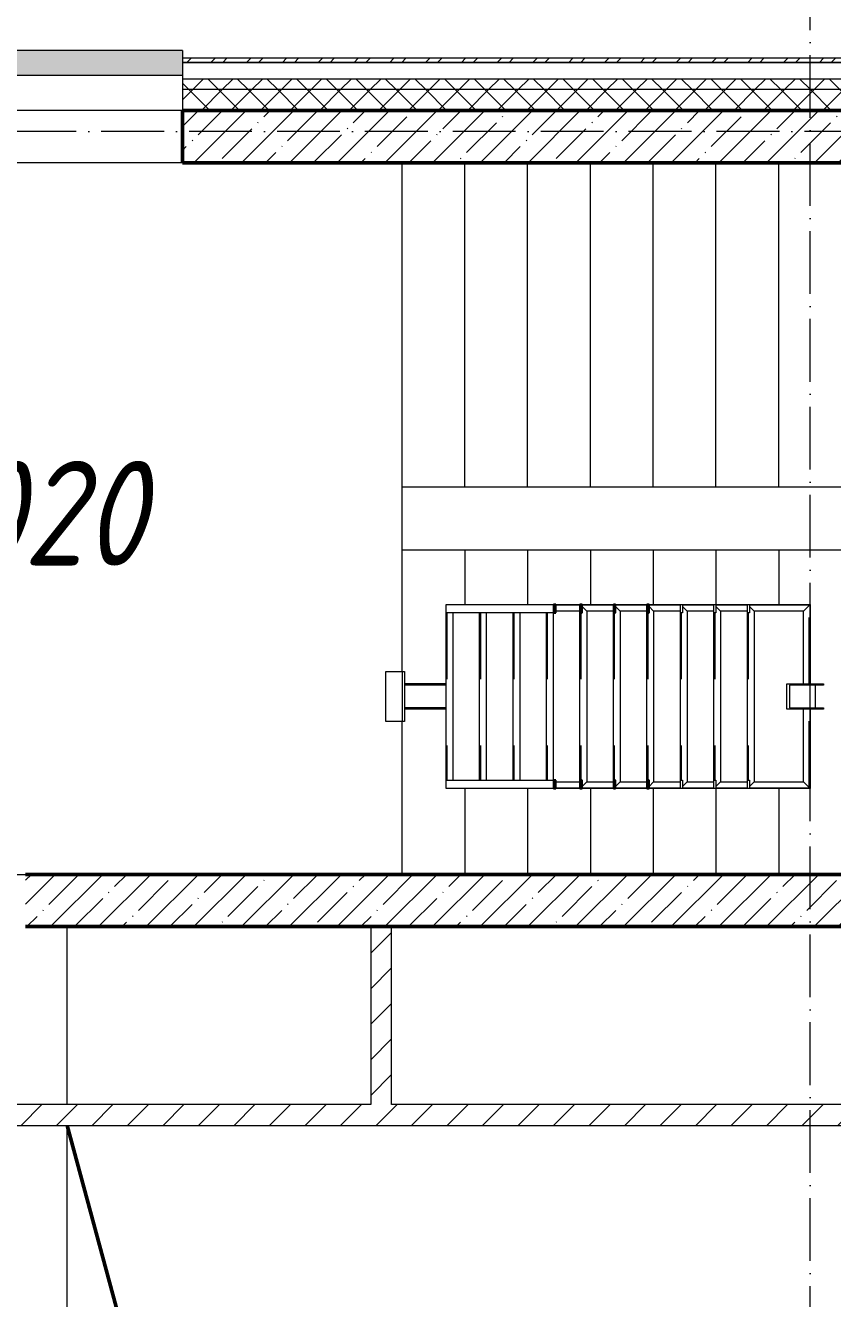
# Model space of a CAD drawing. Header units: millimetres. Extents: x -213536 to 1564669, y 70501 to 942238.
# Drawn here: x 643471 to 647329, y 366285 to 372369 of the extents above; entities that cross this region are included whole.
import ezdxf

# ---------------------------------------------------------------- set-up
doc = ezdxf.new("R2010")
doc.units = ezdxf.units.MM
doc.linetypes.add('50_200_ШТРИХ_1Т_ш5_п1_п1_', pattern=[700, 500, -100, 0, -100])
doc.linetypes.add('Штрих', pattern=[635, 317.5, -317.5])
for name, color, linetype, lineweight in [('A-DETL-____-OTLN-1', 7, 'Continuous', 50), ('A-FLOR-____-OTLN', 7, 'Continuous', 9), ('A-GENM-____-HDLN', 7, 'Штрих', 9), ('A-GENM-____-MCUT', 7, 'Continuous', 25), ('A-GENM-____-OTLN', 7, 'Continuous', 9), ('A-GLAZ-____-OTLN', 7, 'Continuous', 9), ('A-WALL-____-MCUT', 7, 'Continuous', 13), ('A-WALL-____-MCUT-1', 7, 'Continuous', 9), ('A-WALL-____-MCUT-2', 7, 'Continuous', 50), ('A-WALL-____-OTLN', 7, 'Continuous', 9), ('A-WALL-____-PATT-1', 7, 'Continuous', 9), ('A-WALL-FNSH-MCUT-1', 7, 'Continuous', 9), ('S-GRID-____-OTLN-1', 7, '50_200_ШТРИХ_1Т_ш5_п1_п1_', 9), ('S-STRS-____-OTLN-1', 7, 'Continuous', 9), ('Марки помещений', 7, 'Continuous', 9)]:
    doc.layers.add(name, color=color, linetype=linetype, lineweight=lineweight)
doc.layers.add('A-GLAZ-____-OTLN-1', color=7, linetype='Continuous', lineweight=9, true_color=0xc0c0c0)
doc.styles.add('ISOCPEUR_I_2', font='isocpeui.ttf', dxfattribs={"width": 0.85, "height": 2.3})
pattern_1 = [(45, (549721.47, 286281.11), (-70.71068, 70.71068), []), (135, (549721.47, 286281.11), (-70.71068, -70.71068), [])]
pattern_2 = [(45, (549721.47, 286281.11), (-84.85281, 84.85281), [])]
pattern_3 = [(45, (549721.47, 286281.11), (-114.04925, 114.04925), []), (45, (549835.52, 286281.11), (-114.04925, 114.04925), [201.612, -40.322, 3.353, -36.97])]

# ---------------------------------------------------------------- blocks, each defined once
blk = doc.blocks.new('ОМ_Труба_ГОСТ 8639-82 - ОМ_Труба_ГОСТ 8639-82-26350154-АР1_План отверстий 3 этажа в осях 1-64_Ю-ЯЯ')
at = {"layer": 'A-GENM-____-OTLN'}
for p, q in [((9439.1, 57971), (9439.1, 58091)), ((9439.1, 58091), (9614.1, 58091)), ((9614.1, 58085), (9451.2, 58085)), ((9451.2, 58085), (9451.2, 57977)), ((9574, 58085), (9574, 57977)), ((9614.1, 58091), (9614.1, 58085)), ((9451.2, 57977), (9614.1, 57977)), ((9614.1, 57977), (9614.1, 57971)), ((9614.1, 57971), (9439.1, 57971))]:
    blk.add_line(p, q, dxfattribs=at)
blk = doc.blocks.new('ОМ_Уголок_ГОСТ 8509-93 - ОМ_Уголок_ГОСТ 8509-93-26349651-АР1_План отверстий 3 этажа в осях 1-64_Ю-ЯЯ')
at = {"layer": 'A-GENM-____-HDLN'}
for p, q in [((4, -4), (380, -4)), ((500, -4), (876, -4))]:
    blk.add_line(p, q, dxfattribs=at)
at = {"layer": 'A-GENM-____-OTLN'}
for p, q in [((380, 0), (0, 0)), ((32, -32), (0, 0)), ((32, -32), (380, -32)), ((880, 0), (500, 0)), ((500, -32), (848, -32)), ((880, 0), (848, -32))]:
    blk.add_line(p, q, dxfattribs=at)
blk = doc.blocks.new('ОМ_Уголок_ГОСТ 8509-93 - ОМ_Уголок_ГОСТ 8509-93-V149-АР1_План отверстий 3 этажа в осях 1-64_Ю-ЯЯ')
at = {"layer": 'A-GENM-____-HDLN'}
blk.add_line((40, -4), (840, -4), dxfattribs=at)
at = {"layer": 'A-GENM-____-OTLN'}
for p, q in [((32, -32), (10, -10)), ((32, -32), (848, -32)), ((840, 0), (40, 0)), ((870, -10), (848, -32))]:
    blk.add_line(p, q, dxfattribs=at)
blk = doc.blocks.new('ОМ_Уголок_ГОСТ 8509-93 - ОМ_Уголок_ГОСТ 8509-93-19082047-АР1_План отверстий 3 этажа в осях 1-64_Ю-ЯЯ')
at = {"layer": 'A-GENM-____-HDLN'}
blk.add_line((10, -4), (296, -4), dxfattribs=at)
at = {"layer": 'A-GENM-____-OTLN'}
for p, q in [((300, 0), (10, 0)), ((32, -32), (10, -10)), ((32, -32), (268, -32)), ((300, 0), (268, -32))]:
    blk.add_line(p, q, dxfattribs=at)
blk = doc.blocks.new('ОМ_Уголок_ГОСТ 8509-93 - ОМ_Уголок_ГОСТ 8509-93-V150-АР1_План отверстий 3 этажа в осях 1-64_Ю-ЯЯ')
at = {"layer": 'A-GENM-____-HDLN'}
blk.add_line((4, -4), (290, -4), dxfattribs=at)
at = {"layer": 'A-GENM-____-OTLN'}
for p, q in [((290, 0), (0, 0)), ((32, -32), (0, 0)), ((32, -32), (268, -32)), ((290, -10), (268, -32))]:
    blk.add_line(p, q, dxfattribs=at)
blk = doc.blocks.new('ОМ_Уголок_ГОСТ 8509-93 - ОМ_Уголок_ГОСТ 8509-93-V151-АР1_План отверстий 3 этажа в осях 1-64_Ю-ЯЯ')
at = {"layer": 'A-GENM-____-HDLN'}
blk.add_line((10, -4), (160, -4), dxfattribs=at)
at = {"layer": 'A-GENM-____-OTLN'}
for p, q in [((160, 0), (10, 0)), ((32, -32), (10, -10)), ((32, -32), (160, -32))]:
    blk.add_line(p, q, dxfattribs=at)
blk = doc.blocks.new('ОМ_Уголок_ГОСТ 8509-93 - ОМ_Уголок_ГОСТ 8509-93-V152-АР1_План отверстий 3 этажа в осях 1-64_Ю-ЯЯ')
at = {"layer": 'A-GENM-____-HDLN'}
blk.add_line((140, -4), (290, -4), dxfattribs=at)
at = {"layer": 'A-GENM-____-OTLN'}
for p, q in [((290, 0), (140, 0)), ((140, -32), (268, -32)), ((290, -10), (268, -32))]:
    blk.add_line(p, q, dxfattribs=at)
blk = doc.blocks.new('ОМ_Уголок_ГОСТ 8509-93 - ОМ_Уголок_ГОСТ 8509-93-V153-АР1_План отверстий 3 этажа в осях 1-64_Ю-ЯЯ')
at = {"layer": 'A-GENM-____-HDLN'}
blk.add_line((40, -4), (840, -4), dxfattribs=at)
at = {"layer": 'A-GENM-____-OTLN'}
for p, q in [((840, 0), (40, 0)), ((40, -32), (840, -32))]:
    blk.add_line(p, q, dxfattribs=at)
blk = doc.blocks.new('ОМ_Уголок_ГОСТ 8509-93 - ОМ_Уголок_ГОСТ 8509-93-V154-АР1_План отверстий 3 этажа в осях 1-64_Ю-ЯЯ')
at = {"layer": 'A-GENM-____-HDLN'}
blk.add_line((44.3, -4), (160, -4), dxfattribs=at)
at = {"layer": 'A-GENM-____-OTLN'}
for p, q in [((160, 0), (44.3, 0)), ((44.3, -32), (160, -32))]:
    blk.add_line(p, q, dxfattribs=at)
blk = doc.blocks.new('ОМ_Уголок_ГОСТ 8509-93 - ОМ_Уголок_ГОСТ 8509-93-V155-АР1_План отверстий 3 этажа в осях 1-64_Ю-ЯЯ')
at = {"layer": 'A-GENM-____-HDLN'}
blk.add_line((140, -4), (255.7, -4), dxfattribs=at)
at = {"layer": 'A-GENM-____-OTLN'}
for p, q in [((255.7, 0), (140, 0)), ((140, -32), (255.7, -32))]:
    blk.add_line(p, q, dxfattribs=at)
blk = doc.blocks.new('ОМ_Уголок_ГОСТ 8509-93 - ОМ_Уголок_ГОСТ 8509-93-V156-АР1_План отверстий 3 этажа в осях 1-64_Ю-ЯЯ')
at = {"layer": 'A-GENM-____-HDLN'}
blk.add_line((40, -4), (840, -4), dxfattribs=at)
at = {"layer": 'A-GENM-____-OTLN'}
for p, q in [((880, 0), (0, 0)), ((1.3, -1.3), (0, 0)), ((40, -32), (840, -32)), ((880, 0), (878.7, -1.3))]:
    blk.add_line(p, q, dxfattribs=at)
blk = doc.blocks.new('ОМ_Труба_ГОСТ 8639-82 - ОМ_Труба_ГОСТ 8639-82-26527904-АР1_План отверстий 3 этажа в осях 1-64_Ю-ЯЯ')
at = {"layer": 'A-GENM-____-HDLN'}
for p, q in [((7810, 58085), (7611.5, 58085)), ((7810, 57977), (7611.5, 57977))]:
    blk.add_line(p, q, dxfattribs=at)
at = {"layer": 'A-GENM-____-OTLN'}
for p, q in [((7810, 58091), (7611.5, 58091)), ((7810, 57971), (7611.5, 57971))]:
    blk.add_line(p, q, dxfattribs=at)
blk = doc.blocks.new('ОМ_Уголок_ГОСТ 8510-86 - ОМ_Уголок_ГОСТ 8510-86-19082066-АР1_План отверстий 3 этажа в осях 1-64_Ю-ЯЯ')
at = {"layer": 'A-GENM-____-OTLN'}
for p, q in [((0, 0), (0, -90)), ((240, 0), (0, 0)), ((0, -10), (240, -10)), ((240, -90), (240, 0)), ((0, -90), (240, -90))]:
    blk.add_line(p, q, dxfattribs=at)
blk = doc.blocks.new('ОМ_Полоса_Трапеция прямоугольная_Прокат_ГОСТ 103-2006 - ОМ_Полоса_Трапеция прямоугольная_Прокат_ГОСТ 103-2006-19082130-АР1_План отверстий 3 этажа в осях 1-64_Ю-ЯЯ')
at = {"layer": 'A-GENM-____-OTLN'}
for p, q in [((9250, 58471), (9260, 58471)), ((9250, 58431), (9250, 58471)), ((9260, 58471), (9260, 58431)), ((9260, 58431), (9250, 58431))]:
    blk.add_line(p, q, dxfattribs=at)
blk = doc.blocks.new('ОМ_Полоса_Трапеция прямоугольная_Прокат_ГОСТ 103-2006 - ОМ_Полоса_Трапеция прямоугольная_Прокат_ГОСТ 103-2006-V157-АР1_План отверстий 3 этажа в осях 1-64_Ю-ЯЯ')
at = {"layer": 'A-GENM-____-MCUT'}
for p, q in [((8780, 58471), (8770, 58471)), ((8770, 58471), (8770, 58431)), ((8780, 58431), (8780, 58471)), ((8770, 58431), (8780, 58431))]:
    blk.add_line(p, q, dxfattribs=at)
blk = doc.blocks.new('ОМ_Полоса_Трапеция прямоугольная_Прокат_ГОСТ 103-2006 - ОМ_Полоса_Трапеция прямоугольная_Прокат_ГОСТ 103-2006-V158-АР1_План отверстий 3 этажа в осях 1-64_Ю-ЯЯ')
at = {"layer": 'A-GENM-____-MCUT'}
for p, q in [((8620, 58471), (8610, 58471)), ((8610, 58471), (8610, 58431)), ((8620, 58431), (8620, 58471)), ((8610, 58431), (8620, 58431))]:
    blk.add_line(p, q, dxfattribs=at)
blk = doc.blocks.new('ОМ_Полоса_Трапеция прямоугольная_Прокат_ГОСТ 103-2006 - ОМ_Полоса_Трапеция прямоугольная_Прокат_ГОСТ 103-2006-V159-АР1_План отверстий 3 этажа в осях 1-64_Ю-ЯЯ')
at = {"layer": 'A-GENM-____-MCUT'}
for p, q in [((8460, 58471), (8450, 58471)), ((8450, 58471), (8450, 58431)), ((8460, 58431), (8460, 58471)), ((8450, 58431), (8460, 58431))]:
    blk.add_line(p, q, dxfattribs=at)
blk = doc.blocks.new('ОМ_Полоса_Прокат_ГОСТ 103-2006 - ОМ_Полоса_Прокат_ГОСТ 103-2006-20723456-АР1_План отверстий 3 этажа в осях 1-64_Ю-ЯЯ')
at = {"layer": 'A-GENM-____-MCUT'}
for p, q in [((8334.3, 58471), (8322.8, 58471)), ((8322.8, 58471), (8322.8, 58431)), ((8334.3, 58431), (8334.3, 58471)), ((8322.8, 58431), (8334.3, 58431))]:
    blk.add_line(p, q, dxfattribs=at)
at = {"layer": 'A-GENM-____-OTLN'}
for p, q in [((7811.3, 58431), (7811.3, 58471)), ((7811.3, 58471), (8322.8, 58471)), ((8322.8, 58431), (7811.3, 58431))]:
    blk.add_line(p, q, dxfattribs=at)
blk = doc.blocks.new('ОМ_Полоса_Трапеция прямоугольная_Прокат_ГОСТ 103-2006 - ОМ_Полоса_Трапеция прямоугольная_Прокат_ГОСТ 103-2006-19082170-АР1_План отверстий 3 этажа в осях 1-64_Ю-ЯЯ')
at = {"layer": 'A-GENM-____-OTLN'}
for p, q in [((9250, 57631), (9260, 57631)), ((9250, 57591), (9250, 57631)), ((9260, 57631), (9260, 57591)), ((9260, 57591), (9250, 57591))]:
    blk.add_line(p, q, dxfattribs=at)
blk = doc.blocks.new('ОМ_Полоса_Трапеция прямоугольная_Прокат_ГОСТ 103-2006 - ОМ_Полоса_Трапеция прямоугольная_Прокат_ГОСТ 103-2006-V160-АР1_План отверстий 3 этажа в осях 1-64_Ю-ЯЯ')
at = {"layer": 'A-GENM-____-MCUT'}
for p, q in [((8780, 57631), (8770, 57631)), ((8770, 57631), (8770, 57591)), ((8780, 57591), (8780, 57631)), ((8770, 57591), (8780, 57591))]:
    blk.add_line(p, q, dxfattribs=at)
blk = doc.blocks.new('ОМ_Полоса_Трапеция прямоугольная_Прокат_ГОСТ 103-2006 - ОМ_Полоса_Трапеция прямоугольная_Прокат_ГОСТ 103-2006-V161-АР1_План отверстий 3 этажа в осях 1-64_Ю-ЯЯ')
at = {"layer": 'A-GENM-____-MCUT'}
for p, q in [((8620, 57631), (8610, 57631)), ((8610, 57631), (8610, 57591)), ((8620, 57591), (8620, 57631)), ((8610, 57591), (8620, 57591))]:
    blk.add_line(p, q, dxfattribs=at)
blk = doc.blocks.new('ОМ_Полоса_Трапеция прямоугольная_Прокат_ГОСТ 103-2006 - ОМ_Полоса_Трапеция прямоугольная_Прокат_ГОСТ 103-2006-V162-АР1_План отверстий 3 этажа в осях 1-64_Ю-ЯЯ')
at = {"layer": 'A-GENM-____-MCUT'}
for p, q in [((8460, 57631), (8450, 57631)), ((8450, 57631), (8450, 57591)), ((8460, 57591), (8460, 57631)), ((8450, 57591), (8460, 57591))]:
    blk.add_line(p, q, dxfattribs=at)
blk = doc.blocks.new('ОМ_Полоса_Прокат_ГОСТ 103-2006 - ОМ_Полоса_Прокат_ГОСТ 103-2006-20723498-АР1_План отверстий 3 этажа в осях 1-64_Ю-ЯЯ')
at = {"layer": 'A-GENM-____-MCUT'}
for p, q in [((8334.3, 57631), (8322.8, 57631)), ((8322.8, 57631), (8322.8, 57591)), ((8334.3, 57591), (8334.3, 57631)), ((8322.8, 57591), (8334.3, 57591))]:
    blk.add_line(p, q, dxfattribs=at)
at = {"layer": 'A-GENM-____-OTLN'}
for p, q in [((7811.3, 57591), (7811.3, 57631)), ((7811.3, 57631), (8322.8, 57631)), ((8322.8, 57591), (7811.3, 57591))]:
    blk.add_line(p, q, dxfattribs=at)
blk = doc.blocks.new('Отлив_СКБ - Отлив витража_120_НВФ-31885289-АР1_План отверстий 3 этажа в осях 1-64_Ю-ЯЯ')
at = {"layer": 'A-GLAZ-____-OTLN-1'}
for points in [[(1000, 2), (1000, 120), (0, 120), (0, 2), (161.6, 2)], [(1000, 0), (1000, 2), (0, 2), (0, 0), (161.6, 0)]]:
    blk.add_hatch(color=256, dxfattribs=at).paths.add_polyline_path(points, flags=0)
at = {"layer": 'A-GLAZ-____-OTLN'}
for p, q in [((0, 83), (0, 120)), ((1000, 120), (0, 120)), ((1000, 120), (1000, 83)), ((0, 2), (1000, 2)), ((1000, 0), (0, 0))]:
    blk.add_line(p, q, dxfattribs=at)

msp = doc.modelspace()

# ---------------------------------------------------------------- hatches: boundary and pattern name
at = {"layer": 'A-WALL-____-PATT-1'}
h = msp.add_hatch(dxfattribs=at)
h.set_pattern_fill('FP_6', color=256, style=0, pattern_type=2)
h.set_pattern_definition([(45, (549721.47, 286281.11), (-85.53659, 85.53659), []), (45, (549778.5, 286281.11), (-85.53659, 85.53659), [])])
h.paths.add_polyline_path([(651201.5, 372192.2), (651221.5, 372192.2), (651221.5, 372212.2), (644221.5, 372212.2), (644221.5, 372192.2), (648685.4, 372192.2)], flags=0)
h.paths.add_polyline_path([(643221.5, 372192.2), (643221.5, 372212.2), (641471.5, 372212.2), (641471.5, 372192.2), (641615.6, 372192.2)], flags=0)
h = msp.add_hatch(dxfattribs=at)
h.set_pattern_fill('FP_4', color=256, style=0, pattern_type=2)
h.set_pattern_definition(pattern_1)
h.paths.add_polyline_path([(651201.5, 372062.2), (651201.5, 372112.2), (644221.5, 372112.2), (644221.5, 372062.2), (648685.4, 372062.2)], flags=0)
h.paths.add_polyline_path([(643221.5, 372062.2), (643221.5, 372112.2), (641471.5, 372112.2), (641471.5, 372062.2), (641615.6, 372062.2)], flags=0)
h.paths.add_polyline_path([(635546.5, 372062.2), (636671.5, 372062.2), (636671.5, 372112.2), (635546.5, 372112.2)], flags=0)
h.paths.add_polyline_path([(633746.5, 372062.2), (633746.5, 372112.2), (632621.5, 372112.2), (632621.5, 372062.2), (633662, 372062.2)], flags=0)
h.paths.add_polyline_path([(630127.1, 372062.2), (630821.5, 372062.2), (630821.5, 372112.2), (629771.5, 372112.2), (629771.5, 372062.2)], flags=0)
h.paths.add_polyline_path([(626771.5, 372062.2), (627971.5, 372062.2), (627971.5, 372112.2), (626771.5, 372112.2)], flags=0)
h.paths.add_polyline_path([(624971.5, 372062.2), (624971.5, 372112.2), (621421.5, 372112.2), (621421.5, 372062.2), (623940.9, 372062.2)], flags=0)
h.paths.add_polyline_path([(619621.5, 372062.2), (619621.5, 372112.2), (618421.5, 372112.2), (618421.5, 372062.2)], flags=0)
h.paths.add_polyline_path([(613621.5, 372062.2), (613621.5, 372112.2), (612371.5, 372112.2), (612371.5, 372062.2), (613336.2, 372062.2)], flags=0)
h.paths.add_polyline_path([(615421.5, 372062.2), (616621.5, 372062.2), (616621.5, 372112.2), (615421.5, 372112.2)], flags=0)
h.paths.add_polyline_path([(607571.5, 372062.2), (607571.5, 372112.2), (606371.5, 372112.2), (606371.5, 372062.2)], flags=0)
h.paths.add_polyline_path([(610571.5, 372062.2), (610571.5, 372112.2), (609371.5, 372112.2), (609371.5, 372062.2), (609801.2, 372062.2)], flags=0)
h.paths.add_polyline_path([(604571.5, 372062.2), (604571.5, 372112.2), (603371.5, 372112.2), (603371.5, 372062.2)], flags=0)
h.paths.add_polyline_path([(601571.5, 372062.2), (601571.5, 372112.2), (599771.5, 372112.2), (599771.5, 372062.2)], flags=0)
h = msp.add_hatch(dxfattribs=at)
h.set_pattern_fill('FP_4', color=256, style=0, pattern_type=2)
h.set_pattern_definition(pattern_1)
h.paths.add_polyline_path([(651121.5, 371962.2), (651201.5, 371962.2), (651201.5, 372062.2), (644221.5, 372062.2), (644221.5, 371962.2), (651071.5, 371962.2)], flags=0)
h.paths.add_polyline_path([(643221.5, 371962.2), (643221.5, 372062.2), (641471.5, 372062.2), (641471.5, 371968.2), (641546.5, 371968.2), (641546.5, 371962.2), (642721.5, 371962.2)], flags=0)
h.paths.add_polyline_path([(633671.5, 371962.2), (633671.5, 371968.2), (633746.5, 371968.2), (633746.5, 372062.2), (632621.5, 372062.2), (632621.5, 371962.2), (633662, 371962.2)], flags=0)
h.paths.add_polyline_path([(636313.2, 371962.2), (636596.5, 371962.2), (636596.5, 371968.2), (636671.5, 371968.2), (636671.5, 372062.2), (635546.5, 372062.2), (635546.5, 371968.2), (635621.5, 371968.2), (635621.5, 371962.2)], flags=0)
h.paths.add_polyline_path([(630746.5, 371962.2), (630746.5, 371968.2), (630821.5, 371968.2), (630821.5, 372062.2), (629771.5, 372062.2), (629771.5, 371968.2), (629846.5, 371968.2), (629846.5, 371962.2), (630127.1, 371962.2)], flags=0)
h.paths.add_polyline_path([(627896.5, 371962.2), (627896.5, 371968.2), (627971.5, 371968.2), (627971.5, 372062.2), (626771.5, 372062.2), (626771.5, 371968.2), (626846.5, 371968.2), (626846.5, 371962.2), (627721.5, 371962.2)], flags=0)
h.paths.add_polyline_path([(624971.5, 371962.2), (624971.5, 372062.2), (621421.5, 372062.2), (621421.5, 371968.2), (621496.5, 371968.2), (621496.5, 371962.2), (624471.5, 371962.2)], flags=0)
h.paths.add_polyline_path([(618921.5, 371962.2), (619546.5, 371962.2), (619546.5, 371968.2), (619621.5, 371968.2), (619621.5, 372062.2), (618421.5, 372062.2), (618421.5, 371962.2)], flags=0)
h.paths.add_polyline_path([(612971.5, 371962.2), (613546.5, 371962.2), (613546.5, 371968.2), (613621.5, 371968.2), (613621.5, 372062.2), (612371.5, 372062.2), (612371.5, 371968.2), (612446.5, 371968.2), (612446.5, 371962.2), (612471.5, 371962.2)], flags=0)
h.paths.add_polyline_path([(615496.5, 371962.2), (616546.5, 371962.2), (616546.5, 371968.2), (616621.5, 371968.2), (616621.5, 372062.2), (615421.5, 372062.2), (615421.5, 371968.2), (615496.5, 371968.2)], flags=0)
h.paths.add_polyline_path([(609801.2, 371962.2), (610496.5, 371962.2), (610496.5, 371968.2), (610571.5, 371968.2), (610571.5, 372062.2), (609371.5, 372062.2), (609371.5, 371968.2), (609446.5, 371968.2), (609446.5, 371962.2)], flags=0)
h.paths.add_polyline_path([(607496.5, 371962.2), (607496.5, 371968.2), (607571.5, 371968.2), (607571.5, 372062.2), (606371.5, 372062.2), (606371.5, 371968.2), (606446.5, 371968.2), (606446.5, 371962.2), (606971.5, 371962.2)], flags=0)
h.paths.add_polyline_path([(603446.5, 371962.2), (604496.5, 371962.2), (604496.5, 371968.2), (604571.5, 371968.2), (604571.5, 372062.2), (603371.5, 372062.2), (603371.5, 371968.2), (603446.5, 371968.2)], flags=0)
h.paths.add_polyline_path([(601496.5, 371962.2), (601496.5, 371968.2), (601571.5, 371968.2), (601571.5, 372062.2), (599771.5, 372062.2), (599771.5, 371962.2), (600721.5, 371962.2)], flags=0)
h = msp.add_hatch(dxfattribs=at)
h.set_pattern_fill('FP_12', color=256, style=0, pattern_type=2)
h.set_pattern_definition(pattern_3)
h.paths.add_polyline_path([(650971.5, 371712.2), (650971.5, 371962.2), (644221.5, 371962.2), (644221.5, 371712.2), (648685.4, 371712.2)], flags=0)
h = msp.add_hatch(dxfattribs=at)
h.set_pattern_fill('FP_12', color=256, style=0, pattern_type=2)
h.set_pattern_definition(pattern_3)
h.paths.add_polyline_path([(650471.5, 368062.2), (650471.5, 368312.2), (643471.5, 368312.2), (643471.5, 368062.2), (648685.4, 368062.2)], flags=0)
h = msp.add_hatch(dxfattribs=at)
h.set_pattern_fill('FP_7', color=256, style=0, pattern_type=2)
h.set_pattern_definition(pattern_2)
h.paths.add_polyline_path([(645221.5, 367212.2), (645221.5, 368062.2), (645121.5, 368062.2), (645121.5, 367212.2), (645150.5, 367212.2)], flags=0)
h = msp.add_hatch(dxfattribs=at)
h.set_pattern_fill('FP_7', color=256, style=0, pattern_type=2)
h.set_pattern_definition(pattern_2)
h.paths.add_polyline_path([(642171.5, 367112.2), (643671.5, 367112.2), (643671.5, 367212.2), (642171.5, 367212.2), (642171.5, 367123.3)], flags=0)
h = msp.add_hatch(dxfattribs=at)
h.set_pattern_fill('FP_7', color=256, style=0, pattern_type=2)
h.set_pattern_definition(pattern_2)
h.paths.add_polyline_path([(648721.5, 367112.2), (648721.5, 367212.2), (643671.5, 367212.2), (643671.5, 367112.2), (648685.4, 367112.2)], flags=0)

# ---------------------------------------------------------------- linework, layer by layer
at = {"layer": 'A-DETL-____-OTLN-1'}
msp.add_line((643671.5, 367112.2), (650471.5, 341962.2), dxfattribs=at)
at = {"layer": 'A-FLOR-____-OTLN'}
for p, q in [((645271.5, 369282.2), (645271.5, 371712.2)), ((645271.5, 368312.2), (645271.5, 369042.2)), ((643671.5, 367212.2), (643671.5, 368062.2)), ((643671.5, 365862.2), (643671.5, 367112.2))]:
    msp.add_line(p, q, dxfattribs=at)
at = {"layer": 'A-WALL-____-MCUT'}
for p, q in [((651201.5, 372192.2), (644221.5, 372192.2)), ((644221.5, 372192.2), (644221.5, 371962.2))]:
    msp.add_line(p, q, dxfattribs=at)
at = {"layer": 'A-WALL-____-MCUT-1'}
for p, q in [((651201.5, 372112.2), (644221.5, 372112.2)), ((651201.5, 372062.2), (644221.5, 372062.2))]:
    msp.add_line(p, q, dxfattribs=at)
at = {"layer": 'A-WALL-____-MCUT-2'}
for p, q in [((644221.5, 371962.2), (650971.5, 371962.2)), ((644221.5, 371962.2), (644221.5, 371712.2)), ((650971.5, 371712.2), (644221.5, 371712.2)), ((650471.5, 368312.2), (643471.5, 368312.2)), ((643471.5, 368062.2), (650471.5, 368062.2))]:
    msp.add_line(p, q, dxfattribs=at)
at = {"layer": 'A-WALL-____-OTLN'}
for p, q in [((644221.5, 371962.2), (643221.5, 371962.2)), ((644221.5, 371712.2), (643221.5, 371712.2))]:
    msp.add_line(p, q, dxfattribs=at)
at = {"layer": 'A-WALL-FNSH-MCUT-1'}
for p, q in [((651221.5, 372212.2), (644221.5, 372212.2)), ((644221.5, 372212.2), (644221.5, 372192.2)), ((644221.5, 372192.2), (651201.5, 372192.2)), ((645121.5, 368062.2), (645121.5, 367212.2)), ((645221.5, 367212.2), (645221.5, 368062.2)), ((645121.5, 367212.2), (643071.5, 367212.2)), ((648621.5, 367212.2), (645221.5, 367212.2)), ((642171.5, 367112.2), (648721.5, 367112.2))]:
    msp.add_line(p, q, dxfattribs=at)
at = {"layer": 'S-GRID-____-OTLN-1', "color": 251, "ltscale": 0.6, "true_color": 0x636466}
for p, q in [((647221.5, 335797.8), (647221.5, 377174)), ((653795.9, 371862.2), (545052.7, 371862.2)), ((545052.7, 368312.2), (653795.9, 368312.2))]:
    msp.add_line(p, q, dxfattribs=at)
at = {"layer": 'S-STRS-____-OTLN-1'}
for p, q in [((645271.5, 370162.2), (645271.5, 371712.2)), ((645571.5, 370162.2), (645571.5, 371712.2)), ((645571.5, 370162.2), (645571.5, 371712.2)), ((645871.5, 370162.2), (645871.5, 371712.2)), ((645871.5, 370162.2), (645871.5, 371712.2)), ((646171.5, 370162.2), (646171.5, 371712.2)), ((646171.5, 370162.2), (646171.5, 371712.2)), ((646471.5, 370162.2), (646471.5, 371712.2)), ((646471.5, 370162.2), (646471.5, 371712.2)), ((646771.5, 370162.2), (646771.5, 371712.2)), ((646771.5, 370162.2), (646771.5, 371712.2)), ((647071.5, 370162.2), (647071.5, 371712.2)), ((647071.5, 370162.2), (647071.5, 371712.2)), ((645571.5, 370162.2), (645271.5, 370162.2)), ((645871.5, 370162.2), (645571.5, 370162.2)), ((646171.5, 370162.2), (645871.5, 370162.2)), ((646471.5, 370162.2), (646171.5, 370162.2)), ((646771.5, 370162.2), (646471.5, 370162.2)), ((647071.5, 370162.2), (646771.5, 370162.2)), ((647371.5, 370162.2), (647071.5, 370162.2)), ((645271.5, 369862.2), (645571.5, 369862.2)), ((645571.5, 369862.2), (645871.5, 369862.2)), ((645571.5, 369862.2), (645571.5, 369602.2)), ((645571.5, 369862.2), (645571.5, 369602.2)), ((645871.5, 369862.2), (646171.5, 369862.2)), ((645871.5, 369862.2), (645871.5, 369602.2)), ((645871.5, 369862.2), (645871.5, 369602.2)), ((646171.5, 369862.2), (646471.5, 369862.2)), ((646171.5, 369862.2), (646171.5, 369602.2)), ((646171.5, 369862.2), (646171.5, 369602.2)), ((646471.5, 369862.2), (646771.5, 369862.2)), ((646471.5, 369862.2), (646471.5, 369602.2)), ((646471.5, 369862.2), (646471.5, 369602.2)), ((646771.5, 369862.2), (647071.5, 369862.2)), ((646771.5, 369862.2), (646771.5, 369602.2)), ((646771.5, 369862.2), (646771.5, 369602.2)), ((647071.5, 369862.2), (647371.5, 369862.2)), ((647071.5, 369862.2), (647071.5, 369602.2)), ((647071.5, 369862.2), (647071.5, 369602.2)), ((645571.5, 368722.2), (645571.5, 368312.2)), ((645571.5, 368722.2), (645571.5, 368312.2)), ((645871.5, 368722.2), (645871.5, 368312.2)), ((645871.5, 368722.2), (645871.5, 368312.2)), ((646171.5, 368722.2), (646171.5, 368312.2)), ((646171.5, 368722.2), (646171.5, 368312.2)), ((646471.5, 368722.2), (646471.5, 368312.2)), ((646471.5, 368722.2), (646471.5, 368312.2)), ((646771.5, 368722.2), (646771.5, 368312.2)), ((646771.5, 368722.2), (646771.5, 368312.2)), ((647071.5, 368722.2), (647071.5, 368312.2)), ((647071.5, 368722.2), (647071.5, 368312.2))]:
    msp.add_line(p, q, dxfattribs=at)

# ---------------------------------------------------------------- block references
at = {"layer": 'A-GENM-____-OTLN', "extrusion": (0, 0, -1)}
for name, p, rotation in [('ОМ_Уголок_ГОСТ 8509-93 - ОМ_Уголок_ГОСТ 8509-93-V156-АР1_План отверстий 3 этажа в осях 1-64_Ю-ЯЯ', (-645481.5, 369602.2), 269.9999999999989), ('ОМ_Уголок_ГОСТ 8509-93 - ОМ_Уголок_ГОСТ 8509-93-V149-АР1_План отверстий 3 этажа в осях 1-64_Ю-ЯЯ', (-646121.5, 369602.2), 269.9999999999989), ('ОМ_Уголок_ГОСТ 8509-93 - ОМ_Уголок_ГОСТ 8509-93-V149-АР1_План отверстий 3 этажа в осях 1-64_Ю-ЯЯ', (-646281.5, 369602.2), 269.9999999999989), ('ОМ_Уголок_ГОСТ 8509-93 - ОМ_Уголок_ГОСТ 8509-93-V149-АР1_План отверстий 3 этажа в осях 1-64_Ю-ЯЯ', (-646441.5, 369602.2), 269.9999999999989), ('ОМ_Уголок_ГОСТ 8509-93 - ОМ_Уголок_ГОСТ 8509-93-V149-АР1_План отверстий 3 этажа в осях 1-64_Ю-ЯЯ', (-646601.5, 369602.2), 269.9999999999989), ('ОМ_Уголок_ГОСТ 8509-93 - ОМ_Уголок_ГОСТ 8509-93-V149-АР1_План отверстий 3 этажа в осях 1-64_Ю-ЯЯ', (-646761.5, 369602.2), 269.9999999999989), ('ОМ_Уголок_ГОСТ 8509-93 - ОМ_Уголок_ГОСТ 8509-93-V149-АР1_План отверстий 3 этажа в осях 1-64_Ю-ЯЯ', (-646921.5, 369602.2), 269.9999999999989), ('ОМ_Уголок_ГОСТ 8509-93 - ОМ_Уголок_ГОСТ 8509-93-26349651-АР1_План отверстий 3 этажа в осях 1-64_Ю-ЯЯ', (-647221.5, 368722.2), 89.99999999999908), ('ОМ_Уголок_ГОСТ 8509-93 - ОМ_Уголок_ГОСТ 8509-93-V153-АР1_План отверстий 3 этажа в осях 1-64_Ю-ЯЯ', (-645641.5, 369602.2), 269.9999999999989), ('ОМ_Уголок_ГОСТ 8509-93 - ОМ_Уголок_ГОСТ 8509-93-V153-АР1_План отверстий 3 этажа в осях 1-64_Ю-ЯЯ', (-645801.5, 369602.2), 269.9999999999989), ('ОМ_Уголок_ГОСТ 8509-93 - ОМ_Уголок_ГОСТ 8509-93-V153-АР1_План отверстий 3 этажа в осях 1-64_Ю-ЯЯ', (-645961.5, 369602.2), 269.9999999999989), ('ОМ_Уголок_ГОСТ 8510-86 - ОМ_Уголок_ГОСТ 8510-86-19082066-АР1_План отверстий 3 этажа в осях 1-64_Ю-ЯЯ', (-645283, 369042.2), 89.99999999999918), ('ОМ_Уголок_ГОСТ 8509-93 - ОМ_Уголок_ГОСТ 8509-93-V154-АР1_План отверстий 3 этажа в осях 1-64_Ю-ЯЯ', (-645961.5, 368722.2), 180), ('ОМ_Уголок_ГОСТ 8509-93 - ОМ_Уголок_ГОСТ 8509-93-V151-АР1_План отверстий 3 этажа в осях 1-64_Ю-ЯЯ', (-646121.5, 368722.2), 180), ('ОМ_Уголок_ГОСТ 8509-93 - ОМ_Уголок_ГОСТ 8509-93-V151-АР1_План отверстий 3 этажа в осях 1-64_Ю-ЯЯ', (-646281.5, 368722.2), 180), ('ОМ_Уголок_ГОСТ 8509-93 - ОМ_Уголок_ГОСТ 8509-93-V151-АР1_План отверстий 3 этажа в осях 1-64_Ю-ЯЯ', (-646441.5, 368722.2), 180), ('ОМ_Уголок_ГОСТ 8509-93 - ОМ_Уголок_ГОСТ 8509-93-V151-АР1_План отверстий 3 этажа в осях 1-64_Ю-ЯЯ', (-646601.5, 368722.2), 180), ('ОМ_Уголок_ГОСТ 8509-93 - ОМ_Уголок_ГОСТ 8509-93-V151-АР1_План отверстий 3 этажа в осях 1-64_Ю-ЯЯ', (-646761.5, 368722.2), 180), ('ОМ_Уголок_ГОСТ 8509-93 - ОМ_Уголок_ГОСТ 8509-93-19082047-АР1_План отверстий 3 этажа в осях 1-64_Ю-ЯЯ', (-646921.5, 368722.2), 180)]:
    msp.add_blockref(name, p, dxfattribs=dict(at, rotation=rotation))
at = {"layer": 'A-GENM-____-OTLN'}
for name, p in [('ОМ_Полоса_Прокат_ГОСТ 103-2006 - ОМ_Полоса_Прокат_ГОСТ 103-2006-20723456-АР1_План отверстий 3 этажа в осях 1-64_Ю-ЯЯ', (637671.5, 311131.1)), ('ОМ_Полоса_Трапеция прямоугольная_Прокат_ГОСТ 103-2006 - ОМ_Полоса_Трапеция прямоугольная_Прокат_ГОСТ 103-2006-V159-АР1_План отверстий 3 этажа в осях 1-64_Ю-ЯЯ', (637671.5, 311131.1)), ('ОМ_Полоса_Трапеция прямоугольная_Прокат_ГОСТ 103-2006 - ОМ_Полоса_Трапеция прямоугольная_Прокат_ГОСТ 103-2006-V158-АР1_План отверстий 3 этажа в осях 1-64_Ю-ЯЯ', (637671.5, 311131.1)), ('ОМ_Полоса_Трапеция прямоугольная_Прокат_ГОСТ 103-2006 - ОМ_Полоса_Трапеция прямоугольная_Прокат_ГОСТ 103-2006-V157-АР1_План отверстий 3 этажа в осях 1-64_Ю-ЯЯ', (637671.5, 311131.1)), ('ОМ_Полоса_Трапеция прямоугольная_Прокат_ГОСТ 103-2006 - ОМ_Полоса_Трапеция прямоугольная_Прокат_ГОСТ 103-2006-19082130-АР1_План отверстий 3 этажа в осях 1-64_Ю-ЯЯ', (637351.5, 311131.1)), ('ОМ_Полоса_Трапеция прямоугольная_Прокат_ГОСТ 103-2006 - ОМ_Полоса_Трапеция прямоугольная_Прокат_ГОСТ 103-2006-19082130-АР1_План отверстий 3 этажа в осях 1-64_Ю-ЯЯ', (637511.5, 311131.1)), ('ОМ_Полоса_Трапеция прямоугольная_Прокат_ГОСТ 103-2006 - ОМ_Полоса_Трапеция прямоугольная_Прокат_ГОСТ 103-2006-19082130-АР1_План отверстий 3 этажа в осях 1-64_Ю-ЯЯ', (637671.5, 311131.1)), ('ОМ_Труба_ГОСТ 8639-82 - ОМ_Труба_ГОСТ 8639-82-26527904-АР1_План отверстий 3 этажа в осях 1-64_Ю-ЯЯ', (637671.5, 311131.1)), ('ОМ_Труба_ГОСТ 8639-82 - ОМ_Труба_ГОСТ 8639-82-26350154-АР1_План отверстий 3 этажа в осях 1-64_Ю-ЯЯ', (637671.5, 311131.1)), ('ОМ_Полоса_Прокат_ГОСТ 103-2006 - ОМ_Полоса_Прокат_ГОСТ 103-2006-20723498-АР1_План отверстий 3 этажа в осях 1-64_Ю-ЯЯ', (637671.5, 311131.1)), ('ОМ_Полоса_Трапеция прямоугольная_Прокат_ГОСТ 103-2006 - ОМ_Полоса_Трапеция прямоугольная_Прокат_ГОСТ 103-2006-V162-АР1_План отверстий 3 этажа в осях 1-64_Ю-ЯЯ', (637671.5, 311131.1)), ('ОМ_Полоса_Трапеция прямоугольная_Прокат_ГОСТ 103-2006 - ОМ_Полоса_Трапеция прямоугольная_Прокат_ГОСТ 103-2006-V161-АР1_План отверстий 3 этажа в осях 1-64_Ю-ЯЯ', (637671.5, 311131.1)), ('ОМ_Полоса_Трапеция прямоугольная_Прокат_ГОСТ 103-2006 - ОМ_Полоса_Трапеция прямоугольная_Прокат_ГОСТ 103-2006-V160-АР1_План отверстий 3 этажа в осях 1-64_Ю-ЯЯ', (637671.5, 311131.1)), ('ОМ_Полоса_Трапеция прямоугольная_Прокат_ГОСТ 103-2006 - ОМ_Полоса_Трапеция прямоугольная_Прокат_ГОСТ 103-2006-19082170-АР1_План отверстий 3 этажа в осях 1-64_Ю-ЯЯ', (637351.5, 311131.1)), ('ОМ_Полоса_Трапеция прямоугольная_Прокат_ГОСТ 103-2006 - ОМ_Полоса_Трапеция прямоугольная_Прокат_ГОСТ 103-2006-19082170-АР1_План отверстий 3 этажа в осях 1-64_Ю-ЯЯ', (637511.5, 311131.1)), ('ОМ_Полоса_Трапеция прямоугольная_Прокат_ГОСТ 103-2006 - ОМ_Полоса_Трапеция прямоугольная_Прокат_ГОСТ 103-2006-19082170-АР1_План отверстий 3 этажа в осях 1-64_Ю-ЯЯ', (637671.5, 311131.1))]:
    msp.add_blockref(name, p, dxfattribs=at)
at = {"layer": 'A-GENM-____-OTLN', "extrusion": (0, 0, -1)}
for name, p in [('ОМ_Уголок_ГОСТ 8509-93 - ОМ_Уголок_ГОСТ 8509-93-V155-АР1_План отверстий 3 этажа в осях 1-64_Ю-ЯЯ', (-646261.5, 369602.2)), ('ОМ_Уголок_ГОСТ 8509-93 - ОМ_Уголок_ГОСТ 8509-93-V152-АР1_План отверстий 3 этажа в осях 1-64_Ю-ЯЯ', (-646421.5, 369602.2)), ('ОМ_Уголок_ГОСТ 8509-93 - ОМ_Уголок_ГОСТ 8509-93-V152-АР1_План отверстий 3 этажа в осях 1-64_Ю-ЯЯ', (-646581.5, 369602.2)), ('ОМ_Уголок_ГОСТ 8509-93 - ОМ_Уголок_ГОСТ 8509-93-V152-АР1_План отверстий 3 этажа в осях 1-64_Ю-ЯЯ', (-646741.5, 369602.2)), ('ОМ_Уголок_ГОСТ 8509-93 - ОМ_Уголок_ГОСТ 8509-93-V152-АР1_План отверстий 3 этажа в осях 1-64_Ю-ЯЯ', (-646901.5, 369602.2)), ('ОМ_Уголок_ГОСТ 8509-93 - ОМ_Уголок_ГОСТ 8509-93-V152-АР1_План отверстий 3 этажа в осях 1-64_Ю-ЯЯ', (-647061.5, 369602.2)), ('ОМ_Уголок_ГОСТ 8509-93 - ОМ_Уголок_ГОСТ 8509-93-V150-АР1_План отверстий 3 этажа в осях 1-64_Ю-ЯЯ', (-647221.5, 369602.2))]:
    msp.add_blockref(name, p, dxfattribs=at)
at = {"layer": 'A-GLAZ-____-OTLN'}
msp.add_blockref('Отлив_СКБ - Отлив витража_120_НВФ-31885289-АР1_План отверстий 3 этажа в осях 1-64_Ю-ЯЯ', (643221.5, 372129.2), dxfattribs=at)

# ---------------------------------------------------------------- texts
at = {"layer": 'Марки помещений', "insert": (642744.6, 370287.9), "char_height": 500, "width": 785.654, "attachment_point": 1, "style": 'ISOCPEUR_I_2'}
msp.add_mtext('3.020', dxfattribs=at)

doc.saveas('drawing.dxf')
